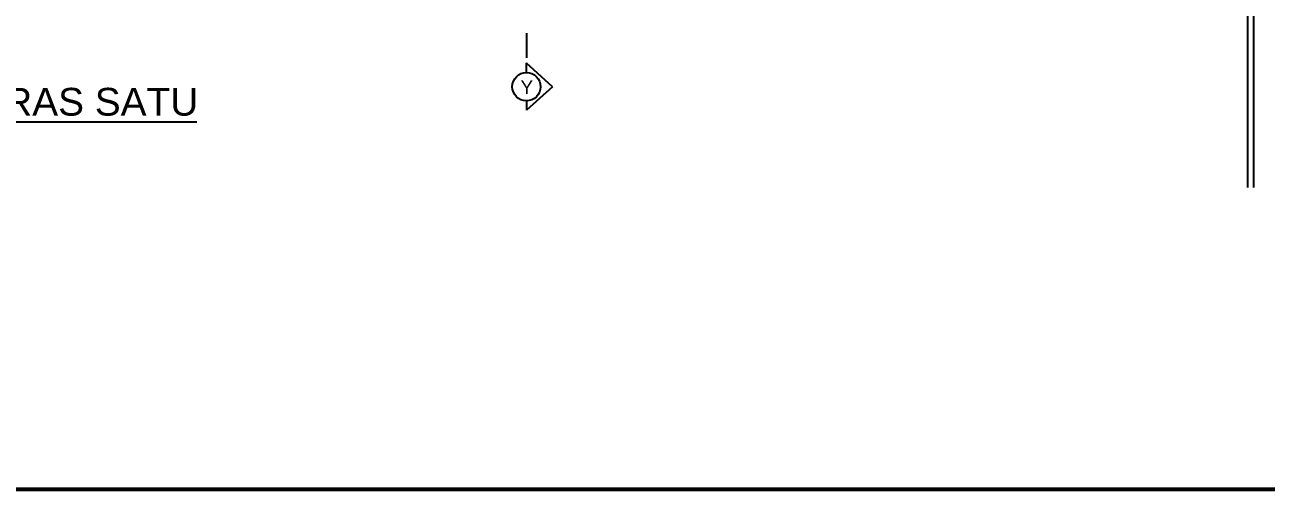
# Model space of a CAD drawing. Header units: inches. Extents: x -106706990 to 300603, y -86718466 to 1728185.
# Drawn here: x 19161 to 50433, y -41 to 11715 of the extents above; entities that cross this region are included whole.
import ezdxf

# ---------------------------------------------------------------- set-up
doc = ezdxf.new("R2010")
doc.units = ezdxf.units.IN
doc.header["$MEASUREMENT"] = 0
doc.linetypes.add('CENTER', pattern=[2, 1.25, -0.25, 0.25, -0.25])
for name, color, linetype in [('A-JALAN', 11, 'Continuous'), ('A-LINE', 3, 'Continuous'), ('A-SECLINE', 3, 'CENTER'), ('A-SUBTITLE', 2, 'Continuous')]:
    doc.layers.add(name, color=color, linetype=linetype)
doc.styles.add('ARIAL-SPEC', font='arial.ttf', dxfattribs={"height": 200})
doc.styles.add('ARIAL-TAJUK1', font='arial.ttf', dxfattribs={"width": 0.75, "height": 150})

msp = doc.modelspace()

# ---------------------------------------------------------------- linework, layer by layer
at = {"color": 7, "const_width": 100}
msp.add_lwpolyline([(4.1, 8.6), (79504.1, 8.6)], dxfattribs=at)
at = {"layer": 'A-JALAN', "color": 8}
for p, q in [((49963.8, 15299.4), (49963.8, 7613.7)), ((50113.8, 15299.4), (50113.8, 7613.7))]:
    msp.add_line(p, q, dxfattribs=at)
at = {"layer": 'A-LINE'}
msp.add_line((8592, 9269.2), (23495.6, 9269.2), dxfattribs=at)
at = {"layer": 'A-SECLINE', "color": 8, "linetype": 'CENTER', "ltscale": 500}
for p in [(31797.8, 11505.8), (31797.8, 10511.6)]:
    msp.add_line(p, (31797.8, 10748.4), dxfattribs=at)
at = {"layer": 'A-SECLINE', "color": 8, "linetype": 'Continuous', "ltscale": 500}
for p, q in [((32454.9, 10154.4), (31797.8, 10748.4)), ((32454.9, 10154.4), (31797.8, 9560.3)), ((31797.8, 9797.1), (31797.8, 9560.3))]:
    msp.add_line(p, q, dxfattribs=at)
msp.add_circle((31797.8, 10154.4), 357.3, dxfattribs=at)

# ---------------------------------------------------------------- texts
at = {"layer": 'A-SECLINE', "color": 8, "linetype": 'CENTER', "ltscale": 500, "style": 'ARIAL-SPEC'}
msp.add_attdef('Y', (31650.1, 9974.9), 'T1', height=337.5, dxfattribs=at)
at = {"layer": 'A-SUBTITLE', "style": 'ARIAL-TAJUK1'}
msp.add_text('PELAN LANTAI ARAS SATU', height=700, dxfattribs=at).set_placement((10816.6, 9425.6))

doc.saveas('drawing.dxf')
